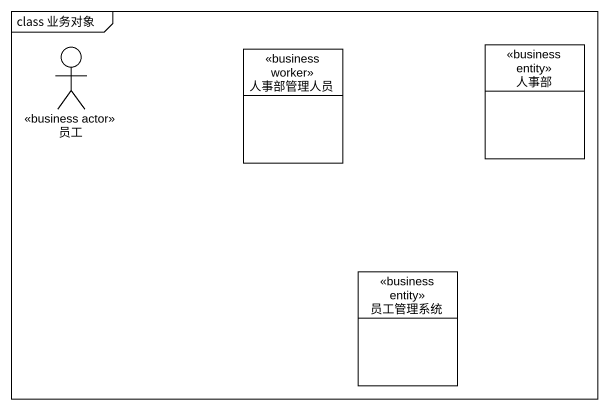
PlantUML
@startuml
mainframe class 业务对象
allowmixing
hide circle
hide empty members
actor 员工 <<business actor>>
class 人事部管理人员 <<business worker>>
class 人事部 <<business entity>>
class 员工管理系统 <<business entity>>
@enduml
